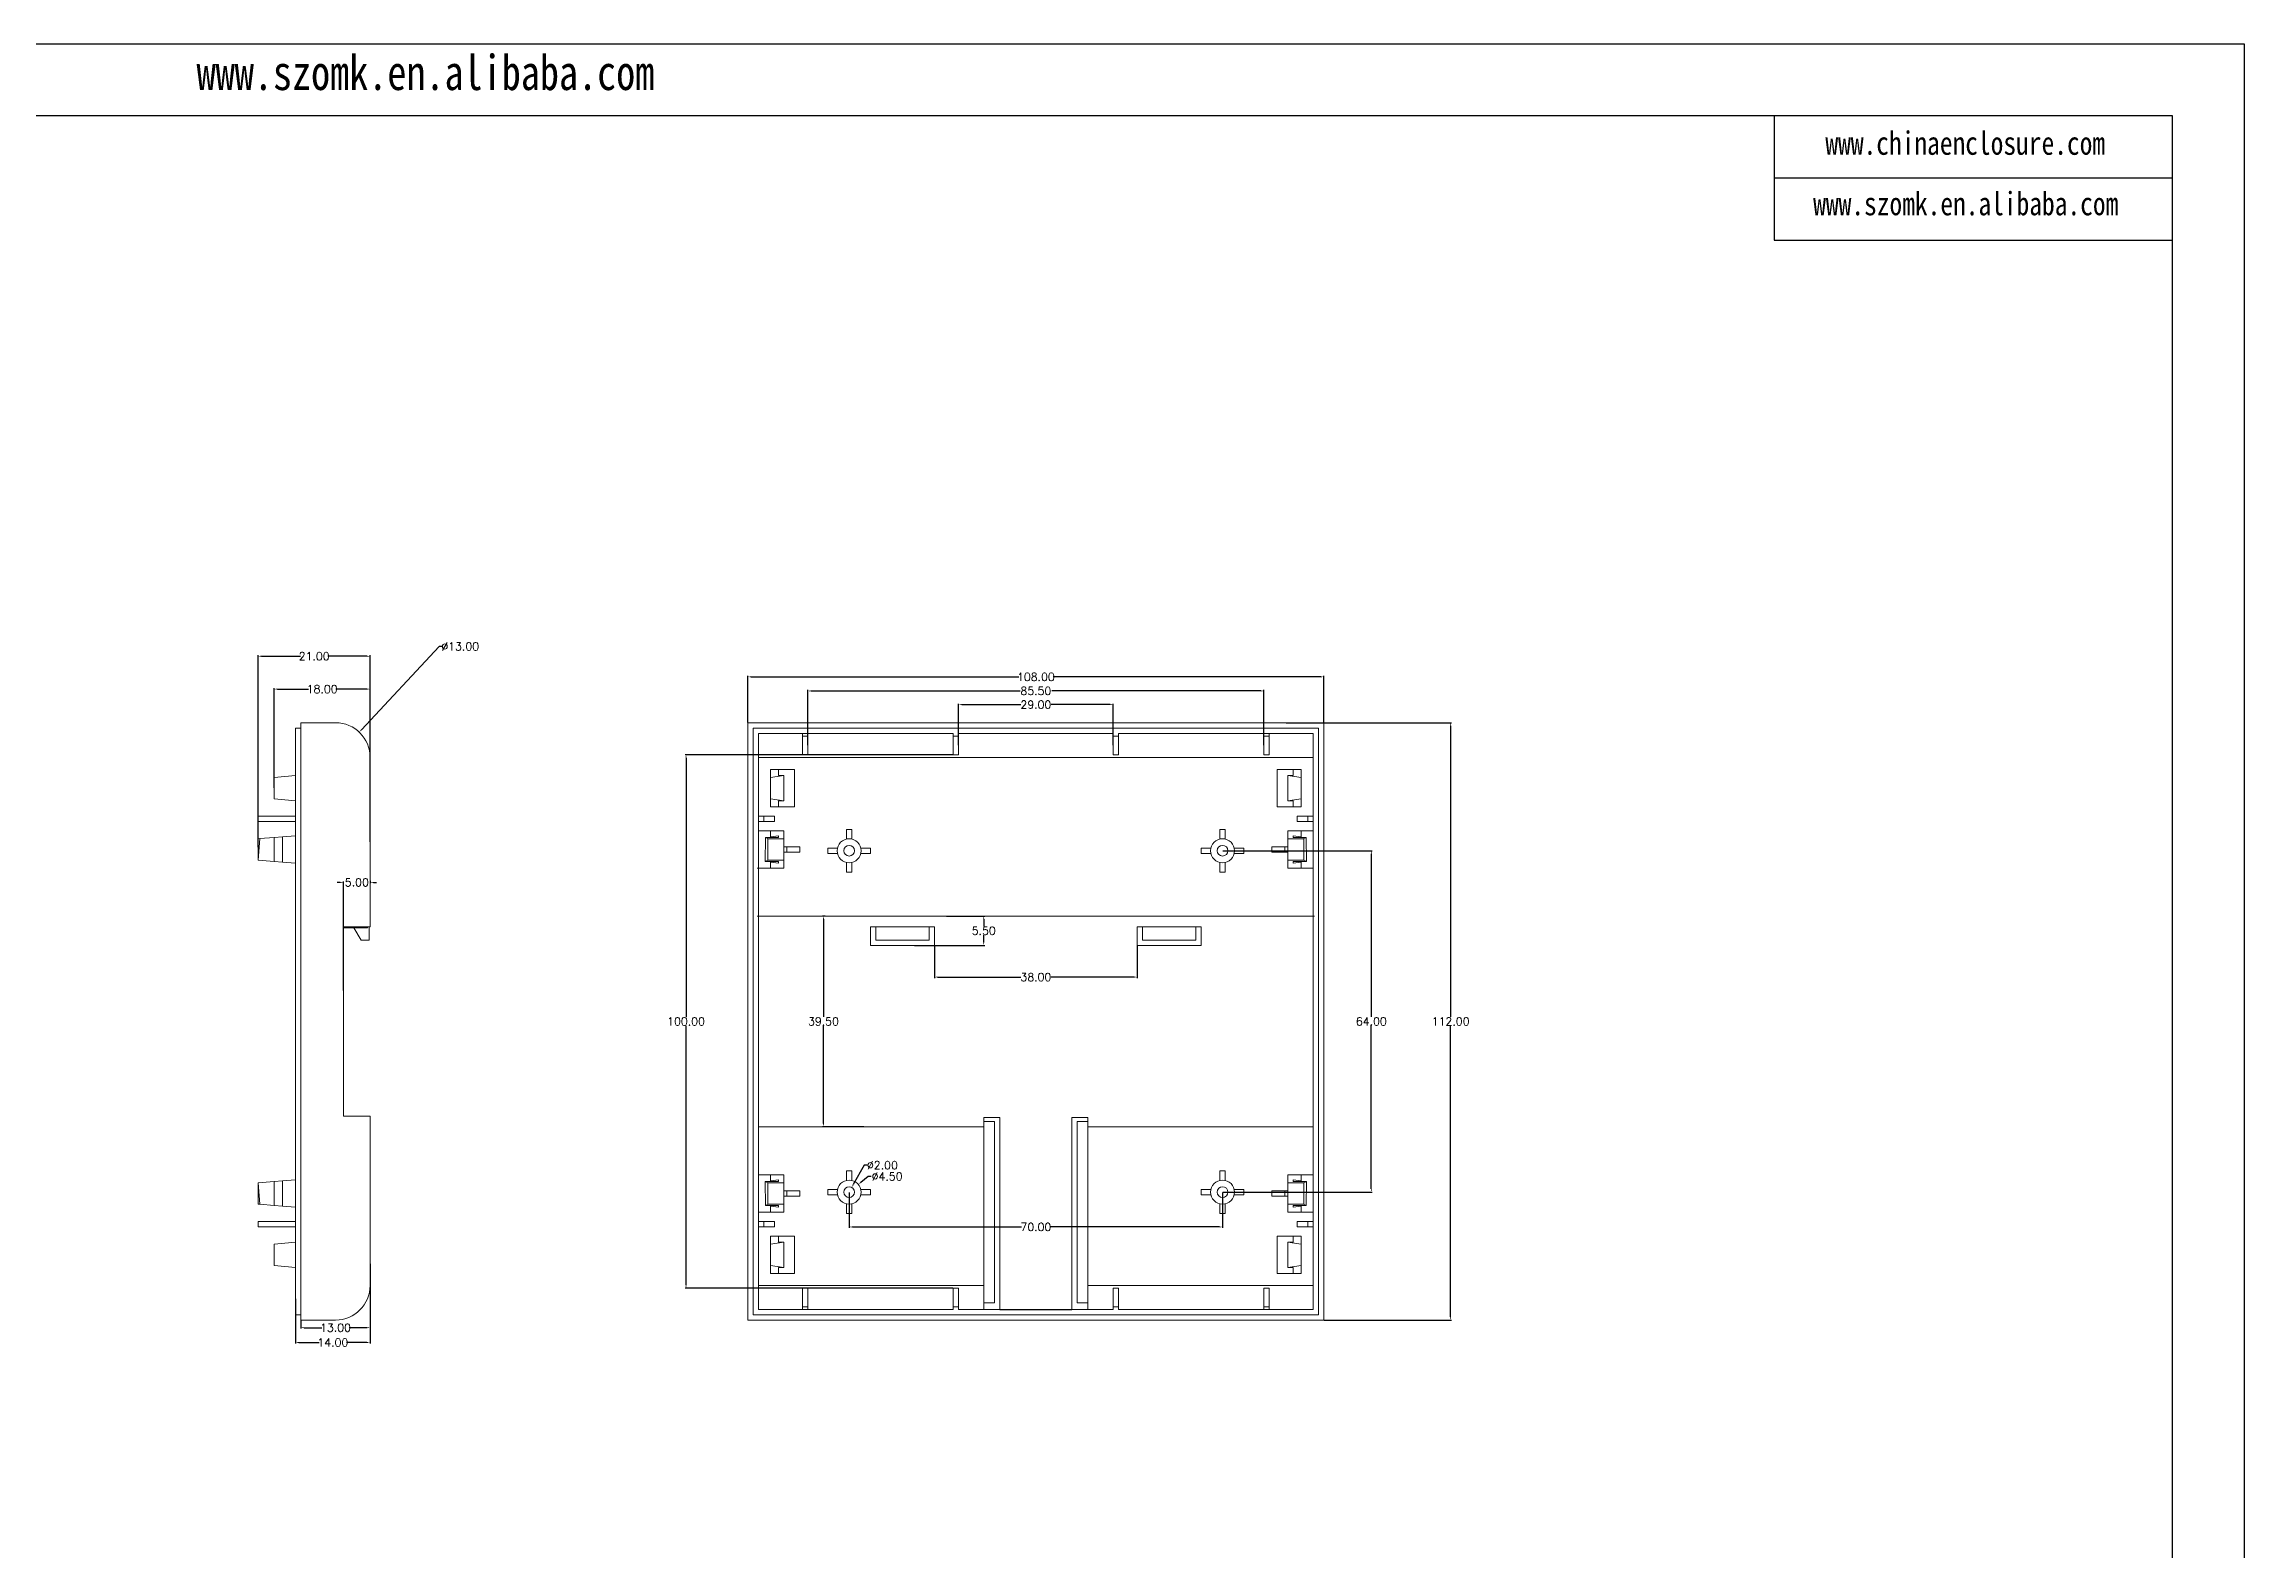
# Model space of a CAD drawing. Header units: inches. Extents: x 1153 to 3231, y 573 to 1137.
# Drawn here: x 1538.7 to 1951.1, y 855.1 to 1137.3 of the extents above; entities that cross this region are included whole.
import ezdxf

# ---------------------------------------------------------------- set-up
doc = ezdxf.new("R2010")
doc.units = ezdxf.units.IN
doc.layers.add('文字', color=81, linetype='Continuous')
doc.styles.get("Standard").update_dxf_attribs({"font": 'txt', "bigfont": 'gbcbig.shx'})
doc.styles.add('宋体', font='', dxfattribs={"width": 0.8, "height": 3.5})
doc.styles.get('宋体').set_extended_font_data('SimSun')
doc.dimstyles.new('2', dxfattribs={"dimtxt": 1.5, "dimasz": 0.6, "dimexe": 0.18, "dimexo": 0.0625, "dimgap": 0.09, "dimtad": 0, "dimtih": 1, "dimtoh": 1, "dimzin": 0, "dimdsep": 46, "dimtxsty": 'Standard', "dimcen": 0, "dimadec": 0, "dimazin": 2, "dimtfac": 1, "dimtofl": 0, "dimtmove": 0, "dimatfit": 3, "dimfxl": 1, "dimtolj": 1, "dimtzin": 0, "dimarcsym": 0})

# ---------------------------------------------------------------- blocks, each defined once
blk = doc.blocks.new('*D169')
at = {"color": 0, "lineweight": -2, "transparency": 16777216}
for p, q in [((1599.81, 908.58), (1599.81, 893.67)), ((1585.81, 902.06), (1585.81, 893.67)), ((1586.41, 893.85), (1590.22, 893.85)), ((1599.21, 893.85), (1595.4, 893.85))]:
    blk.add_line(p, q, dxfattribs=at)
at = {"color": 0, "transparency": 16777216}
for points in [[(1586.41, 893.95), (1586.41, 893.75), (1585.81, 893.85)], [(1599.21, 893.95), (1599.21, 893.75), (1599.81, 893.85)]]:
    blk.add_solid(points, dxfattribs=at)
at = {"layer": 'Defpoints', "color": 0, "transparency": 16777216}
for p in [(1599.81, 908.64), (1585.81, 902.12), (1599.81, 893.85)]:
    blk.add_point(p, dxfattribs=at)
at = {"color": 0, "transparency": 16777216, "insert": (1592.81, 893.85), "char_height": 1.5, "attachment_point": 5}
blk.add_mtext('\\A1;14.00', dxfattribs=at)
blk = doc.blocks.new('*D170')
at = {"color": 0, "lineweight": -2, "transparency": 16777216}
for p, q in [((1599.81, 907.82), (1599.81, 896.45)), ((1586.81, 897.99), (1586.81, 896.45)), ((1587.41, 896.63), (1590.72, 896.63)), ((1599.21, 896.63), (1595.9, 896.63))]:
    blk.add_line(p, q, dxfattribs=at)
at = {"color": 0, "transparency": 16777216}
for points in [[(1587.41, 896.73), (1587.41, 896.53), (1586.81, 896.63)], [(1599.21, 896.73), (1599.21, 896.53), (1599.81, 896.63)]]:
    blk.add_solid(points, dxfattribs=at)
at = {"layer": 'Defpoints', "color": 0, "transparency": 16777216}
for p in [(1599.81, 907.88), (1586.81, 898.05), (1599.81, 896.63)]:
    blk.add_point(p, dxfattribs=at)
at = {"color": 0, "transparency": 16777216, "insert": (1593.31, 896.63), "char_height": 1.5, "attachment_point": 5}
blk.add_mtext('\\A1;13.00', dxfattribs=at)
blk = doc.blocks.new('*D171')
at = {"color": 0, "lineweight": -2, "transparency": 16777216}
for p, q in [((1612.75, 1024.35), (1598.16, 1008.74)), ((1613.35, 1024.35), (1612.75, 1024.35))]:
    blk.add_line(p, q, dxfattribs=at)
at = {"color": 0, "transparency": 16777216}
blk.add_solid([(1598.08, 1008.8), (1598.23, 1008.67), (1597.75, 1008.3)], dxfattribs=at)
at = {"layer": 'Defpoints', "color": 0, "transparency": 16777216}
for p in [(1597.75, 1008.3), (1588.87, 998.8)]:
    blk.add_point(p, dxfattribs=at)
at = {"color": 0, "transparency": 16777216, "insert": (1616.69, 1024.35), "char_height": 1.5, "attachment_point": 5}
blk.add_mtext('\\A1;∅13.00', dxfattribs=at)
blk = doc.blocks.new('*D172')
at = {"color": 0, "lineweight": -2, "transparency": 16777216}
for p, q in [((1594.21, 980.12), (1593.61, 980.12)), ((1594.81, 959.83), (1594.81, 980.3)), ((1599.81, 980.43), (1599.81, 979.94)), ((1600.41, 980.12), (1601.01, 980.12))]:
    blk.add_line(p, q, dxfattribs=at)
at = {"color": 0, "transparency": 16777216}
for points in [[(1594.21, 980.22), (1594.21, 980.02), (1594.81, 980.12)], [(1600.41, 980.22), (1600.41, 980.02), (1599.81, 980.12)]]:
    blk.add_solid(points, dxfattribs=at)
at = {"layer": 'Defpoints', "color": 0, "transparency": 16777216}
for p in [(1594.81, 980.12), (1599.81, 980.49), (1594.81, 959.77)]:
    blk.add_point(p, dxfattribs=at)
at = {"color": 0, "transparency": 16777216, "insert": (1597.31, 980.12), "char_height": 1.5, "attachment_point": 5}
blk.add_mtext('\\A1;5.00', dxfattribs=at)
blk = doc.blocks.new('*D173')
at = {"color": 0, "lineweight": -2, "transparency": 16777216}
for p, q in [((1581.81, 997.86), (1581.81, 1016.54)), ((1582.41, 1016.36), (1588.22, 1016.36)), ((1599.21, 1016.36), (1593.4, 1016.36)), ((1599.81, 995.89), (1599.81, 1016.54))]:
    blk.add_line(p, q, dxfattribs=at)
at = {"color": 0, "transparency": 16777216}
for points in [[(1582.41, 1016.46), (1582.41, 1016.26), (1581.81, 1016.36)], [(1599.21, 1016.46), (1599.21, 1016.26), (1599.81, 1016.36)]]:
    blk.add_solid(points, dxfattribs=at)
at = {"layer": 'Defpoints', "color": 0, "transparency": 16777216}
for p in [(1581.81, 1016.36), (1581.81, 997.8), (1599.81, 995.82)]:
    blk.add_point(p, dxfattribs=at)
at = {"color": 0, "transparency": 16777216, "insert": (1590.81, 1016.36), "char_height": 1.5, "attachment_point": 5}
blk.add_mtext('\\A1;18.00', dxfattribs=at)
blk = doc.blocks.new('*D174')
at = {"color": 0, "lineweight": -2, "transparency": 16777216}
for p, q in [((1578.81, 986.7), (1578.81, 1022.7)), ((1579.41, 1022.52), (1586.72, 1022.52)), ((1599.21, 1022.52), (1591.9, 1022.52)), ((1599.81, 987.74), (1599.81, 1022.7))]:
    blk.add_line(p, q, dxfattribs=at)
at = {"color": 0, "transparency": 16777216}
for points in [[(1579.41, 1022.62), (1579.41, 1022.42), (1578.81, 1022.52)], [(1599.21, 1022.62), (1599.21, 1022.42), (1599.81, 1022.52)]]:
    blk.add_solid(points, dxfattribs=at)
at = {"layer": 'Defpoints', "color": 0, "transparency": 16777216}
for p in [(1578.81, 1022.52), (1578.81, 986.63), (1599.81, 987.67)]:
    blk.add_point(p, dxfattribs=at)
at = {"color": 0, "transparency": 16777216, "insert": (1589.31, 1022.52), "char_height": 1.5, "attachment_point": 5}
blk.add_mtext('\\A1;21.00', dxfattribs=at)
blk = doc.blocks.new('*D310')
at = {"color": 0, "lineweight": -2}
for p, q in [((1670.6, 1010.11), (1670.6, 1018.83)), ((1671.2, 1018.65), (1721.38, 1018.65)), ((1778, 1018.65), (1727.81, 1018.65)), ((1778.6, 1010.11), (1778.6, 1018.83))]:
    blk.add_line(p, q, dxfattribs=at)
at = {"color": 0}
for points in [[(1671.2, 1018.75), (1671.2, 1018.55), (1670.6, 1018.65)], [(1778, 1018.75), (1778, 1018.55), (1778.6, 1018.65)]]:
    blk.add_solid(points, dxfattribs=at)
at = {"layer": 'Defpoints', "color": 0}
for p in [(1778.6, 1018.65), (1670.6, 1010.05), (1778.6, 1010.05)]:
    blk.add_point(p, dxfattribs=at)
at = {"color": 0, "insert": (1724.6, 1018.65), "char_height": 1.5, "attachment_point": 5}
blk.add_mtext('\\A1;108.00', dxfattribs=at)
blk = doc.blocks.new('*D311')
at = {"color": 0, "lineweight": -2}
for p, q in [((1771.49, 1010.05), (1802.53, 1010.05)), ((1802.35, 1009.45), (1802.35, 954.89)), ((1802.35, 898.65), (1802.35, 953.21)), ((1778.66, 898.05), (1802.53, 898.05))]:
    blk.add_line(p, q, dxfattribs=at)
at = {"color": 0}
for points in [[(1802.25, 1009.45), (1802.45, 1009.45), (1802.35, 1010.05)], [(1802.25, 898.65), (1802.45, 898.65), (1802.35, 898.05)]]:
    blk.add_solid(points, dxfattribs=at)
at = {"layer": 'Defpoints', "color": 0}
for p in [(1771.43, 1010.05), (1778.6, 898.05), (1802.35, 898.05)]:
    blk.add_point(p, dxfattribs=at)
at = {"color": 0, "insert": (1802.35, 954.05), "char_height": 1.5, "attachment_point": 5}
blk.add_mtext('\\A1;112.00', dxfattribs=at)
blk = doc.blocks.new('*D312')
at = {"color": 0, "lineweight": -2}
for p, q in [((1759.66, 986.05), (1787.66, 986.05)), ((1787.48, 985.45), (1787.48, 954.89)), ((1787.48, 922.65), (1787.48, 953.21)), ((1759.66, 922.05), (1787.66, 922.05))]:
    blk.add_line(p, q, dxfattribs=at)
at = {"color": 0}
for points in [[(1787.38, 985.45), (1787.58, 985.45), (1787.48, 986.05)], [(1787.38, 922.65), (1787.58, 922.65), (1787.48, 922.05)]]:
    blk.add_solid(points, dxfattribs=at)
at = {"layer": 'Defpoints', "color": 0}
for p in [(1759.6, 986.05), (1787.48, 986.05), (1759.6, 922.05)]:
    blk.add_point(p, dxfattribs=at)
at = {"color": 0, "insert": (1787.48, 954.05), "char_height": 1.5, "attachment_point": 5}
blk.add_mtext('\\A1;64.00', dxfattribs=at)
blk = doc.blocks.new('*D313')
at = {"color": 0, "lineweight": -2}
for p, q in [((1689.6, 921.99), (1689.6, 915.33)), ((1759.6, 921.99), (1759.6, 915.33)), ((1690.2, 915.51), (1721.88, 915.51)), ((1759, 915.51), (1727.31, 915.51))]:
    blk.add_line(p, q, dxfattribs=at)
at = {"color": 0}
for points in [[(1690.2, 915.61), (1690.2, 915.41), (1689.6, 915.51)], [(1759, 915.61), (1759, 915.41), (1759.6, 915.51)]]:
    blk.add_solid(points, dxfattribs=at)
at = {"layer": 'Defpoints', "color": 0}
for p in [(1689.6, 922.05), (1759.6, 922.05), (1759.6, 915.51)]:
    blk.add_point(p, dxfattribs=at)
at = {"color": 0, "insert": (1724.6, 915.51), "char_height": 1.5, "attachment_point": 5}
blk.add_mtext('\\A1;70.00', dxfattribs=at)
blk = doc.blocks.new('*D314')
at = {"color": 0, "lineweight": -2}
for p, q in [((1693.15, 924.99), (1691.79, 923.87)), ((1693.75, 924.99), (1693.15, 924.99))]:
    blk.add_line(p, q, dxfattribs=at)
at = {"color": 0}
blk.add_solid([(1691.73, 923.94), (1691.86, 923.79), (1691.33, 923.48)], dxfattribs=at)
at = {"layer": 'Defpoints', "color": 0}
for p in [(1687.86, 920.62), (1691.33, 923.48)]:
    blk.add_point(p, dxfattribs=at)
at = {"color": 0, "insert": (1696.71, 924.99), "char_height": 1.5, "attachment_point": 5}
blk.add_mtext('\\A1;∅4.50', dxfattribs=at)
blk = doc.blocks.new('*D315')
at = {"color": 0, "lineweight": -2}
for p, q in [((1692.39, 927.09), (1690.37, 923.45)), ((1692.99, 927.09), (1692.39, 927.09))]:
    blk.add_line(p, q, dxfattribs=at)
at = {"color": 0}
blk.add_solid([(1690.28, 923.5), (1690.46, 923.4), (1690.08, 922.92)], dxfattribs=at)
at = {"layer": 'Defpoints', "color": 0}
for p in [(1689.11, 921.18), (1690.08, 922.92)]:
    blk.add_point(p, dxfattribs=at)
at = {"color": 0, "insert": (1695.83, 927.09), "char_height": 1.5, "attachment_point": 5}
blk.add_mtext('\\A1;∅2.00', dxfattribs=at)
blk = doc.blocks.new('*D316')
at = {"color": 0, "lineweight": -2}
for p, q in [((1685.09, 973.8), (1684.6, 973.8)), ((1684.78, 973.2), (1684.78, 954.89)), ((1684.78, 934.9), (1684.78, 953.21)), ((1692.33, 934.3), (1684.6, 934.3))]:
    blk.add_line(p, q, dxfattribs=at)
at = {"color": 0}
for points in [[(1684.68, 973.2), (1684.88, 973.2), (1684.78, 973.8)], [(1684.68, 934.9), (1684.88, 934.9), (1684.78, 934.3)]]:
    blk.add_solid(points, dxfattribs=at)
at = {"layer": 'Defpoints', "color": 0}
for p in [(1684.78, 973.8), (1685.16, 973.8), (1692.39, 934.3)]:
    blk.add_point(p, dxfattribs=at)
at = {"color": 0, "insert": (1684.78, 954.05), "char_height": 1.5, "attachment_point": 5}
blk.add_mtext('\\A1;39.50', dxfattribs=at)
blk = doc.blocks.new('*D317')
at = {"color": 0, "lineweight": -2}
for p, q in [((1705.6, 968.24), (1705.6, 962.18)), ((1743.6, 968.24), (1743.6, 962.18)), ((1706.2, 962.36), (1721.76, 962.36)), ((1743, 962.36), (1727.44, 962.36))]:
    blk.add_line(p, q, dxfattribs=at)
at = {"color": 0}
for points in [[(1706.2, 962.46), (1706.2, 962.26), (1705.6, 962.36)], [(1743, 962.46), (1743, 962.26), (1743.6, 962.36)]]:
    blk.add_solid(points, dxfattribs=at)
at = {"layer": 'Defpoints', "color": 0}
for p in [(1705.6, 968.3), (1743.6, 968.3), (1743.6, 962.36)]:
    blk.add_point(p, dxfattribs=at)
at = {"color": 0, "insert": (1724.6, 962.36), "char_height": 1.5, "attachment_point": 5}
blk.add_mtext('\\A1;38.00', dxfattribs=at)
blk = doc.blocks.new('*D318')
at = {"color": 0, "lineweight": -2}
for p, q in [((1707.85, 973.8), (1715, 973.8)), ((1714.82, 973.2), (1714.82, 971.89)), ((1714.82, 968.9), (1714.82, 970.21)), ((1701.85, 968.3), (1715, 968.3))]:
    blk.add_line(p, q, dxfattribs=at)
at = {"color": 0}
for points in [[(1714.72, 973.2), (1714.92, 973.2), (1714.82, 973.8)], [(1714.72, 968.9), (1714.92, 968.9), (1714.82, 968.3)]]:
    blk.add_solid(points, dxfattribs=at)
at = {"layer": 'Defpoints', "color": 0}
for p in [(1707.79, 973.8), (1714.82, 973.8), (1701.79, 968.3)]:
    blk.add_point(p, dxfattribs=at)
at = {"color": 0, "insert": (1714.82, 971.05), "char_height": 1.5, "attachment_point": 5}
blk.add_mtext('\\A1;5.50', dxfattribs=at)
blk = doc.blocks.new('*D319')
at = {"color": 0, "lineweight": -2}
for p, q in [((1710.1, 1005.86), (1710.1, 1013.62)), ((1710.7, 1013.44), (1721.76, 1013.44)), ((1738.5, 1013.44), (1727.44, 1013.44)), ((1739.1, 1005.86), (1739.1, 1013.62))]:
    blk.add_line(p, q, dxfattribs=at)
at = {"color": 0}
for points in [[(1710.7, 1013.54), (1710.7, 1013.34), (1710.1, 1013.44)], [(1738.5, 1013.54), (1738.5, 1013.34), (1739.1, 1013.44)]]:
    blk.add_solid(points, dxfattribs=at)
at = {"layer": 'Defpoints', "color": 0}
for p in [(1739.1, 1013.44), (1710.1, 1005.8), (1739.1, 1005.8)]:
    blk.add_point(p, dxfattribs=at)
at = {"color": 0, "insert": (1724.6, 1013.44), "char_height": 1.5, "attachment_point": 5}
blk.add_mtext('\\A1;29.00', dxfattribs=at)
blk = doc.blocks.new('*D320')
at = {"color": 0, "lineweight": -2}
for p, q in [((1681.85, 1005.86), (1681.85, 1016.19)), ((1682.45, 1016.01), (1721.63, 1016.01)), ((1766.75, 1016.01), (1727.56, 1016.01)), ((1767.35, 1005.86), (1767.35, 1016.19))]:
    blk.add_line(p, q, dxfattribs=at)
at = {"color": 0}
for points in [[(1682.45, 1016.11), (1682.45, 1015.91), (1681.85, 1016.01)], [(1766.75, 1016.11), (1766.75, 1015.91), (1767.35, 1016.01)]]:
    blk.add_solid(points, dxfattribs=at)
at = {"layer": 'Defpoints', "color": 0}
for p in [(1767.35, 1016.01), (1681.85, 1005.8), (1767.35, 1005.8)]:
    blk.add_point(p, dxfattribs=at)
at = {"color": 0, "insert": (1724.6, 1016.01), "char_height": 1.5, "attachment_point": 5}
blk.add_mtext('\\A1;85.50', dxfattribs=at)
blk = doc.blocks.new('*D321')
at = {"color": 0, "lineweight": -2}
for p, q in [((1709.03, 1004.05), (1658.84, 1004.05)), ((1659.02, 1003.45), (1659.02, 954.89)), ((1659.02, 904.65), (1659.02, 953.21)), ((1709.03, 904.05), (1658.84, 904.05))]:
    blk.add_line(p, q, dxfattribs=at)
at = {"color": 0}
for points in [[(1658.92, 1003.45), (1659.12, 1003.45), (1659.02, 1004.05)], [(1658.92, 904.65), (1659.12, 904.65), (1659.02, 904.05)]]:
    blk.add_solid(points, dxfattribs=at)
at = {"layer": 'Defpoints', "color": 0}
for p in [(1659.02, 1004.05), (1709.1, 1004.05), (1709.1, 904.05)]:
    blk.add_point(p, dxfattribs=at)
at = {"color": 0, "insert": (1659.02, 954.05), "char_height": 1.5, "attachment_point": 5}
blk.add_mtext('\\A1;100.00', dxfattribs=at)

msp = doc.modelspace()

# ---------------------------------------------------------------- linework, layer by layer
for p, q in [((1152.911, 1137.308), (1951.065, 1137.308)), ((1951.065, 1137.308), (1951.065, 572.957)), ((1173.564, 1123.871), (1937.628, 1123.871)), ((1862.978, 1123.871), (1862.978, 1100.543)), ((1937.628, 1123.871), (1937.628, 586.394)), ((1862.978, 1112.207), (1937.628, 1112.207)), ((1862.978, 1100.543), (1937.628, 1100.543)), ((1717.859, 900.05), (1731.333, 900.05))]:
    msp.add_line(p, q)
at = {"color": 7, "linetype": 'Continuous', "lineweight": 15}
for p, q in [((1586.807, 1009.05), (1585.807, 1009.05)), ((1585.807, 899.05), (1585.807, 1009.05)), ((1586.807, 898.05), (1586.807, 1010.05)), ((1593.307, 1010.05), (1586.807, 1010.05)), ((1670.596, 1010.05), (1670.596, 898.05)), ((1778.596, 1010.05), (1670.596, 1010.05)), ((1671.596, 1009.05), (1671.596, 899.05)), ((1777.596, 1009.05), (1671.596, 1009.05)), ((1672.596, 1008.05), (1709.096, 1008.05)), ((1672.596, 1008.05), (1676.346, 1008.05)), ((1672.596, 992.55), (1672.596, 1008.05)), ((1676.346, 1008.05), (1680.846, 1008.05)), ((1680.846, 1008.05), (1680.846, 1007.55)), ((1681.846, 1007.55), (1680.846, 1007.55)), ((1680.846, 1007.55), (1680.846, 1004.05)), ((1681.846, 1007.55), (1681.846, 1008.05)), ((1681.846, 1004.05), (1681.846, 1007.55)), ((1703.596, 1008.05), (1709.096, 1008.05)), ((1709.096, 1008.05), (1709.096, 1007.55)), ((1710.096, 1007.55), (1709.096, 1007.55)), ((1709.096, 1007.55), (1709.096, 1004.05)), ((1710.096, 1007.55), (1710.096, 1008.05)), ((1710.096, 1008.05), (1739.096, 1008.05)), ((1710.096, 1007.55), (1710.096, 1004.05)), ((1739.096, 1007.55), (1739.096, 1008.05)), ((1739.096, 1007.55), (1740.096, 1007.55)), ((1739.096, 1007.55), (1739.096, 1004.05)), ((1740.096, 1008.05), (1776.596, 1008.05)), ((1740.096, 1008.05), (1740.096, 1007.55)), ((1740.096, 1008.05), (1745.596, 1008.05)), ((1740.096, 1004.05), (1740.096, 1007.55)), ((1767.346, 1007.55), (1767.346, 1008.05)), ((1767.346, 1007.55), (1768.346, 1007.55)), ((1767.346, 1007.55), (1767.346, 1004.05)), ((1768.346, 1008.05), (1772.846, 1008.05)), ((1768.346, 1008.05), (1768.346, 1007.55)), ((1768.346, 1007.55), (1768.346, 1004.05)), ((1772.846, 1008.05), (1776.596, 1008.05)), ((1776.596, 1008.05), (1776.596, 992.55)), ((1777.596, 899.05), (1777.596, 1009.05)), ((1778.596, 898.05), (1778.596, 1010.05)), ((1599.807, 1003.55), (1599.807, 971.8)), ((1672.596, 1003.55), (1776.596, 1003.55)), ((1681.846, 1004.05), (1680.846, 1004.05)), ((1710.096, 1004.05), (1709.096, 1004.05)), ((1739.096, 1004.05), (1740.096, 1004.05)), ((1767.346, 1004.05), (1768.346, 1004.05)), ((1585.807, 1000.175), (1581.807, 999.8)), ((1581.807, 999.8), (1581.807, 995.8)), ((1676.346, 1001.3), (1674.846, 1001.3)), ((1674.846, 1001.3), (1674.846, 999.8)), ((1677.346, 1000.175), (1674.846, 999.8)), ((1674.846, 999.8), (1674.846, 995.8)), ((1676.346, 1000.175), (1676.346, 1001.3)), ((1679.346, 1001.3), (1676.346, 1001.3)), ((1677.346, 1000.175), (1676.346, 1000.175)), ((1677.346, 995.425), (1677.346, 1000.175)), ((1679.346, 994.3), (1679.346, 1001.3)), ((1769.846, 1001.3), (1772.846, 1001.3)), ((1769.846, 994.3), (1769.846, 1001.3)), ((1771.846, 1000.175), (1772.846, 1000.175)), ((1774.346, 999.8), (1771.846, 1000.175)), ((1771.846, 995.425), (1771.846, 1000.175)), ((1772.846, 1000.175), (1772.846, 1001.3)), ((1772.846, 1001.3), (1774.346, 1001.3)), ((1774.346, 1001.3), (1774.346, 999.8)), ((1774.346, 999.8), (1774.346, 995.8)), ((1581.807, 995.8), (1585.807, 995.425)), ((1677.346, 995.425), (1674.846, 995.8)), ((1674.846, 995.8), (1674.846, 994.3)), ((1674.846, 994.3), (1676.346, 994.3)), ((1677.346, 995.425), (1676.346, 995.425)), ((1676.346, 994.3), (1676.346, 995.425)), ((1676.346, 994.3), (1679.346, 994.3)), ((1772.846, 994.3), (1769.846, 994.3)), ((1771.846, 995.425), (1774.346, 995.8)), ((1771.846, 995.425), (1772.846, 995.425)), ((1772.846, 994.3), (1772.846, 995.425)), ((1774.346, 994.3), (1772.846, 994.3)), ((1774.346, 995.8), (1774.346, 994.3)), ((1578.807, 992.55), (1578.807, 991.55)), ((1578.807, 992.55), (1585.807, 992.55)), ((1585.807, 991.55), (1578.807, 991.55)), ((1672.596, 991.55), (1672.596, 992.55)), ((1673.596, 992.55), (1672.596, 992.55)), ((1672.596, 991.55), (1673.596, 991.55)), ((1672.596, 916.55), (1672.596, 991.55)), ((1674.846, 989.8), (1672.596, 989.8)), ((1673.596, 992.55), (1673.596, 991.55)), ((1675.596, 992.55), (1673.596, 992.55)), ((1673.596, 991.55), (1675.596, 991.55)), ((1677.346, 989.8), (1674.846, 989.8)), ((1674.846, 989.8), (1674.846, 988.663)), ((1675.596, 991.55), (1675.596, 992.55)), ((1677.346, 988.3), (1677.346, 989.8)), ((1689.096, 988.244), (1689.096, 990.05)), ((1690.096, 990.05), (1689.096, 990.05)), ((1690.096, 988.244), (1690.096, 990.05)), ((1760.096, 990.05), (1759.096, 990.05)), ((1759.096, 988.244), (1759.096, 990.05)), ((1760.096, 988.244), (1760.096, 990.05)), ((1771.846, 988.3), (1771.846, 989.8)), ((1771.846, 989.8), (1774.346, 989.8)), ((1773.596, 991.55), (1773.596, 992.55)), ((1773.596, 992.55), (1775.596, 992.55)), ((1775.596, 991.55), (1773.596, 991.55)), ((1774.346, 989.8), (1774.346, 988.663)), ((1774.346, 989.8), (1776.596, 989.8)), ((1775.596, 992.55), (1776.596, 992.55)), ((1775.596, 992.55), (1775.596, 991.55)), ((1776.596, 991.55), (1775.596, 991.55)), ((1776.596, 992.55), (1776.596, 991.55)), ((1776.596, 991.55), (1776.596, 916.55)), ((1579.125, 988.325), (1578.807, 984.3)), ((1578.807, 988.3), (1579.125, 988.325)), ((1578.807, 984.3), (1578.807, 988.3)), ((1579.125, 988.325), (1581.807, 988.537)), ((1581.807, 988.537), (1583.407, 988.663)), ((1581.807, 988.537), (1581.807, 984.063)), ((1585.807, 988.853), (1583.407, 988.663)), ((1583.407, 988.663), (1583.407, 983.937)), ((1673.846, 984.063), (1673.905, 988.537)), ((1674.346, 988.325), (1673.905, 988.537)), ((1673.905, 988.537), (1676.346, 988.537)), ((1674.346, 988.325), (1674.346, 988.3)), ((1674.346, 988.3), (1677.346, 988.3)), ((1674.346, 984.3), (1674.346, 988.3)), ((1674.846, 988.663), (1676.346, 988.853)), ((1674.846, 988.537), (1674.846, 988.663)), ((1676.346, 988.853), (1676.346, 988.537)), ((1677.346, 984.3), (1677.346, 988.3)), ((1677.918, 986.8), (1677.346, 986.8)), ((1677.346, 985.8), (1677.918, 985.8)), ((1677.918, 986.8), (1677.918, 985.8)), ((1677.918, 986.8), (1680.346, 986.8)), ((1677.918, 985.8), (1680.346, 985.8)), ((1680.346, 985.8), (1680.346, 986.8)), ((1685.596, 986.55), (1685.596, 985.55)), ((1687.402, 986.55), (1685.596, 986.55)), ((1691.79, 986.55), (1693.596, 986.55)), ((1693.596, 985.55), (1693.596, 986.55)), ((1755.596, 986.55), (1755.596, 985.55)), ((1757.402, 986.55), (1755.596, 986.55)), ((1761.79, 986.55), (1763.596, 986.55)), ((1763.596, 985.55), (1763.596, 986.55)), ((1768.846, 985.8), (1768.846, 986.8)), ((1771.275, 986.8), (1768.846, 986.8)), ((1771.275, 985.8), (1768.846, 985.8)), ((1771.275, 986.8), (1771.275, 985.8)), ((1771.275, 986.8), (1771.846, 986.8)), ((1771.846, 985.8), (1771.275, 985.8)), ((1771.846, 984.3), (1771.846, 988.3)), ((1774.846, 988.3), (1771.846, 988.3)), ((1772.846, 988.853), (1774.346, 988.663)), ((1772.846, 988.537), (1772.846, 988.853)), ((1775.288, 988.537), (1772.846, 988.537)), ((1774.346, 988.663), (1774.346, 988.537)), ((1774.846, 988.325), (1775.288, 988.537)), ((1774.846, 988.3), (1774.846, 988.325)), ((1774.846, 984.3), (1774.846, 988.3)), ((1775.288, 988.537), (1775.346, 984.063)), ((1581.807, 984.063), (1578.807, 984.3)), ((1583.407, 983.937), (1581.807, 984.063)), ((1583.407, 983.937), (1585.807, 983.747)), ((1672.346, 982.8), (1674.846, 982.8)), ((1673.846, 984.063), (1674.346, 984.3)), ((1673.846, 984.063), (1676.346, 984.063)), ((1674.346, 984.3), (1677.346, 984.3)), ((1674.846, 983.937), (1674.846, 984.063)), ((1674.846, 983.937), (1674.846, 982.8)), ((1676.346, 983.747), (1674.846, 983.937)), ((1674.846, 982.8), (1677.346, 982.8)), ((1676.346, 984.063), (1676.346, 983.747)), ((1677.346, 982.8), (1677.346, 984.3)), ((1687.402, 985.55), (1685.596, 985.55)), ((1689.096, 983.856), (1689.096, 982.05)), ((1689.096, 982.05), (1690.096, 982.05)), ((1690.096, 983.856), (1690.096, 982.05)), ((1691.79, 985.55), (1693.596, 985.55)), ((1757.402, 985.55), (1755.596, 985.55)), ((1759.096, 983.856), (1759.096, 982.05)), ((1759.096, 982.05), (1760.096, 982.05)), ((1760.096, 983.856), (1760.096, 982.05)), ((1761.79, 985.55), (1763.596, 985.55)), ((1771.846, 982.8), (1771.846, 984.3)), ((1774.846, 984.3), (1771.846, 984.3)), ((1774.346, 982.8), (1771.846, 982.8)), ((1775.346, 984.063), (1772.846, 984.063)), ((1772.846, 983.747), (1772.846, 984.063)), ((1774.346, 983.937), (1772.846, 983.747)), ((1774.346, 984.063), (1774.346, 983.937)), ((1774.346, 983.937), (1774.346, 982.8)), ((1776.596, 982.8), (1774.346, 982.8)), ((1775.346, 984.063), (1774.846, 984.3)), ((1672.346, 973.8), (1776.846, 973.8)), ((1594.807, 971.8), (1599.807, 971.8)), ((1594.807, 971.8), (1594.807, 936.3)), ((1594.807, 971.6), (1599.307, 971.6)), ((1598.107, 969.3), (1596.727, 971.6)), ((1599.607, 969.3), (1598.107, 969.3)), ((1599.307, 971.8), (1599.307, 971.6)), ((1599.607, 969.3), (1599.607, 971.8)), ((1693.596, 971.8), (1705.596, 971.8)), ((1693.596, 968.3), (1693.596, 971.8)), ((1694.596, 969.3), (1694.596, 971.8)), ((1704.596, 969.3), (1694.596, 969.3)), ((1704.596, 971.8), (1704.596, 969.3)), ((1705.596, 971.8), (1705.596, 968.3)), ((1743.596, 971.8), (1743.596, 968.3)), ((1755.596, 971.8), (1743.596, 971.8)), ((1744.596, 971.8), (1744.596, 969.3)), ((1744.596, 969.3), (1754.596, 969.3)), ((1754.596, 969.3), (1754.596, 971.8)), ((1755.596, 968.3), (1755.596, 971.8)), ((1705.596, 968.3), (1693.596, 968.3)), ((1743.596, 968.3), (1755.596, 968.3)), ((1594.807, 936.3), (1599.807, 936.3)), ((1599.807, 936.3), (1599.807, 904.55)), ((1714.859, 934.3), (1672.596, 934.3)), ((1717.859, 936.05), (1714.859, 936.05)), ((1714.859, 936.05), (1714.859, 900.05)), ((1716.833, 935.3), (1714.859, 935.3)), ((1716.833, 935.3), (1716.833, 901.3)), ((1717.859, 900.05), (1717.859, 936.05)), ((1734.333, 936.05), (1731.333, 936.05)), ((1731.333, 936.05), (1731.333, 900.05)), ((1732.333, 901.3), (1732.333, 935.3)), ((1732.333, 935.3), (1734.333, 935.3)), ((1734.333, 900.05), (1734.333, 936.05)), ((1776.596, 934.3), (1734.333, 934.3)), ((1581.807, 924.037), (1578.807, 923.8)), ((1579.125, 919.775), (1578.807, 923.8)), ((1578.807, 923.8), (1578.807, 919.8)), ((1583.407, 924.163), (1581.807, 924.037)), ((1581.807, 924.037), (1581.807, 919.563)), ((1583.407, 924.163), (1585.807, 924.353)), ((1583.407, 919.437), (1583.407, 924.163)), ((1672.596, 925.3), (1674.846, 925.3)), ((1673.905, 919.563), (1673.846, 924.037)), ((1673.846, 924.037), (1674.346, 923.8)), ((1673.846, 924.037), (1676.346, 924.037)), ((1674.346, 923.8), (1677.346, 923.8)), ((1674.346, 923.8), (1674.346, 919.8)), ((1674.846, 924.163), (1674.846, 925.3)), ((1674.846, 925.3), (1677.346, 925.3)), ((1676.346, 924.353), (1674.846, 924.163)), ((1674.846, 924.163), (1674.846, 924.037)), ((1676.346, 924.037), (1676.346, 924.353)), ((1677.346, 925.3), (1677.346, 923.8)), ((1677.346, 923.8), (1677.346, 919.8)), ((1689.096, 926.05), (1690.096, 926.05)), ((1689.096, 924.244), (1689.096, 926.05)), ((1690.096, 924.244), (1690.096, 926.05)), ((1759.096, 926.05), (1760.096, 926.05)), ((1759.096, 924.244), (1759.096, 926.05)), ((1760.096, 926.05), (1760.096, 924.244)), ((1774.346, 925.3), (1771.846, 925.3)), ((1771.846, 925.3), (1771.846, 923.8)), ((1774.846, 923.8), (1771.846, 923.8)), ((1771.846, 923.8), (1771.846, 919.8)), ((1774.346, 924.163), (1772.846, 924.353)), ((1772.846, 924.353), (1772.846, 924.037)), ((1775.346, 924.037), (1772.846, 924.037)), ((1774.346, 924.163), (1774.346, 925.3)), ((1776.596, 925.3), (1774.346, 925.3)), ((1774.346, 924.037), (1774.346, 924.163)), ((1775.346, 924.037), (1774.846, 923.8)), ((1774.846, 923.8), (1774.846, 919.8)), ((1775.346, 924.037), (1775.288, 919.563)), ((1579.125, 919.775), (1578.807, 919.8)), ((1579.125, 919.775), (1581.807, 919.563)), ((1674.346, 919.775), (1673.905, 919.563)), ((1674.346, 919.8), (1677.346, 919.8)), ((1674.346, 919.8), (1674.346, 919.775)), ((1677.346, 922.3), (1677.918, 922.3)), ((1677.918, 921.3), (1677.346, 921.3)), ((1677.346, 919.8), (1677.346, 918.3)), ((1677.918, 921.3), (1677.918, 922.3)), ((1677.918, 922.3), (1680.346, 922.3)), ((1677.918, 921.3), (1680.346, 921.3)), ((1680.346, 922.3), (1680.346, 921.3)), ((1685.596, 921.55), (1685.596, 922.55)), ((1687.402, 922.55), (1685.596, 922.55)), ((1687.402, 921.55), (1685.596, 921.55)), ((1689.096, 919.856), (1689.096, 918.05)), ((1690.096, 919.856), (1690.096, 918.05)), ((1691.79, 922.55), (1693.596, 922.55)), ((1691.79, 921.55), (1693.596, 921.55)), ((1693.596, 922.55), (1693.596, 921.55)), ((1755.596, 921.55), (1755.596, 922.55)), ((1757.402, 922.55), (1755.596, 922.55)), ((1757.402, 921.55), (1755.596, 921.55)), ((1759.096, 919.856), (1759.096, 918.05)), ((1760.096, 919.856), (1760.096, 918.05)), ((1761.79, 922.55), (1763.596, 922.55)), ((1761.79, 921.55), (1763.596, 921.55)), ((1763.596, 922.55), (1763.596, 921.55)), ((1768.846, 922.3), (1768.846, 921.3)), ((1771.275, 922.3), (1768.846, 922.3)), ((1771.275, 921.3), (1768.846, 921.3)), ((1771.275, 921.3), (1771.275, 922.3)), ((1771.846, 922.3), (1771.275, 922.3)), ((1771.275, 921.3), (1771.846, 921.3)), ((1771.846, 919.8), (1771.846, 918.3)), ((1774.846, 919.8), (1771.846, 919.8)), ((1774.846, 919.775), (1774.846, 919.8)), ((1774.846, 919.775), (1775.288, 919.563)), ((1578.807, 915.55), (1578.807, 916.55)), ((1585.807, 916.55), (1578.807, 916.55)), ((1578.807, 915.55), (1585.807, 915.55)), ((1581.807, 919.563), (1583.407, 919.437)), ((1585.807, 919.247), (1583.407, 919.437)), ((1674.846, 918.3), (1672.596, 918.3)), ((1672.596, 916.55), (1672.596, 915.55)), ((1672.596, 916.55), (1675.596, 916.55)), ((1673.596, 915.55), (1672.596, 915.55)), ((1672.596, 900.05), (1672.596, 915.55)), ((1673.596, 915.55), (1673.596, 916.55)), ((1673.596, 916.55), (1675.596, 916.55)), ((1675.596, 915.55), (1673.596, 915.55)), ((1673.905, 919.563), (1676.346, 919.563)), ((1674.846, 919.563), (1674.846, 919.437)), ((1674.846, 918.3), (1674.846, 919.437)), ((1674.846, 919.437), (1676.346, 919.247)), ((1677.346, 918.3), (1674.846, 918.3)), ((1675.596, 916.55), (1675.596, 915.55)), ((1676.346, 919.247), (1676.346, 919.563)), ((1690.096, 918.05), (1689.096, 918.05)), ((1760.096, 918.05), (1759.096, 918.05)), ((1771.846, 918.3), (1774.346, 918.3)), ((1775.288, 919.563), (1772.846, 919.563)), ((1772.846, 919.563), (1772.846, 919.247)), ((1772.846, 919.247), (1774.346, 919.437)), ((1775.596, 916.55), (1773.596, 916.55)), ((1773.596, 916.55), (1773.596, 915.55)), ((1776.596, 916.55), (1773.596, 916.55)), ((1773.596, 915.55), (1775.596, 915.55)), ((1774.346, 919.437), (1774.346, 919.563)), ((1774.346, 918.3), (1774.346, 919.437)), ((1774.346, 918.3), (1776.596, 918.3)), ((1775.596, 915.55), (1775.596, 916.55)), ((1775.596, 915.55), (1776.596, 915.55)), ((1776.596, 916.55), (1776.596, 915.55)), ((1776.596, 915.55), (1776.596, 900.05)), ((1581.807, 912.3), (1585.807, 912.675)), ((1581.807, 908.3), (1581.807, 912.3)), ((1674.846, 913.8), (1676.346, 913.8)), ((1674.846, 912.3), (1674.846, 913.8)), ((1677.346, 912.675), (1674.846, 912.3)), ((1674.846, 908.3), (1674.846, 912.3)), ((1676.346, 913.8), (1676.346, 912.675)), ((1676.346, 913.8), (1679.346, 913.8)), ((1677.346, 912.675), (1676.346, 912.675)), ((1677.346, 912.675), (1677.346, 907.925)), ((1679.346, 913.8), (1679.346, 906.8)), ((1772.846, 913.8), (1769.846, 913.8)), ((1769.846, 913.8), (1769.846, 906.8)), ((1771.846, 912.675), (1772.846, 912.675)), ((1774.346, 912.3), (1771.846, 912.675)), ((1771.846, 912.675), (1771.846, 907.925)), ((1772.846, 913.8), (1772.846, 912.675)), ((1774.346, 913.8), (1772.846, 913.8)), ((1774.346, 912.3), (1774.346, 913.8)), ((1774.346, 908.3), (1774.346, 912.3)), ((1585.807, 907.925), (1581.807, 908.3)), ((1674.846, 908.3), (1677.346, 907.925)), ((1674.846, 906.8), (1674.846, 908.3)), ((1677.346, 907.925), (1676.346, 907.925)), ((1676.346, 907.925), (1676.346, 906.8)), ((1771.846, 907.925), (1774.346, 908.3)), ((1771.846, 907.925), (1772.846, 907.925)), ((1772.846, 907.925), (1772.846, 906.8)), ((1774.346, 906.8), (1774.346, 908.3)), ((1714.859, 904.55), (1672.596, 904.55)), ((1676.346, 906.8), (1674.846, 906.8)), ((1679.346, 906.8), (1676.346, 906.8)), ((1681.846, 904.05), (1680.846, 904.05)), ((1680.846, 900.55), (1680.846, 904.05)), ((1681.846, 900.55), (1681.846, 904.05)), ((1710.096, 904.05), (1709.096, 904.05)), ((1709.096, 904.05), (1709.096, 900.55)), ((1710.096, 900.55), (1710.096, 904.05)), ((1776.596, 904.55), (1734.333, 904.55)), ((1739.096, 904.05), (1740.096, 904.05)), ((1739.096, 900.55), (1739.096, 904.05)), ((1740.096, 900.55), (1740.096, 904.05)), ((1767.346, 904.05), (1768.346, 904.05)), ((1767.346, 904.05), (1767.346, 900.55)), ((1768.346, 900.55), (1768.346, 904.05)), ((1769.846, 906.8), (1772.846, 906.8)), ((1772.846, 906.8), (1774.346, 906.8)), ((1586.807, 899.05), (1585.807, 899.05)), ((1671.596, 899.05), (1777.596, 899.05)), ((1676.596, 900.05), (1672.596, 900.05)), ((1709.096, 900.05), (1672.596, 900.05)), ((1680.846, 900.05), (1676.346, 900.05)), ((1680.846, 900.05), (1680.846, 900.55)), ((1681.846, 900.55), (1680.846, 900.55)), ((1681.846, 900.55), (1681.846, 900.05)), ((1709.096, 900.05), (1709.096, 900.55)), ((1710.096, 900.55), (1709.096, 900.55)), ((1710.096, 900.55), (1710.096, 900.05)), ((1739.096, 900.05), (1710.096, 900.05)), ((1716.833, 901.3), (1714.859, 901.3)), ((1714.859, 900.05), (1717.859, 900.05)), ((1731.333, 900.05), (1734.333, 900.05)), ((1732.333, 901.3), (1734.333, 901.3)), ((1739.096, 900.55), (1739.096, 900.05)), ((1739.096, 900.55), (1740.096, 900.55)), ((1740.096, 900.05), (1740.096, 900.55)), ((1745.596, 900.05), (1740.096, 900.05)), ((1776.596, 900.05), (1740.096, 900.05)), ((1767.346, 900.55), (1767.346, 900.05)), ((1767.346, 900.55), (1768.346, 900.55)), ((1768.346, 900.05), (1768.346, 900.55)), ((1772.846, 900.05), (1768.346, 900.05)), ((1776.596, 900.05), (1772.846, 900.05)), ((1593.307, 898.05), (1586.807, 898.05)), ((1670.596, 898.05), (1778.596, 898.05))]:
    msp.add_line(p, q, dxfattribs=at)
for centre, radius in [((1689.596, 986.05), 2.25), ((1689.596, 986.05), 1), ((1759.596, 986.05), 2.25), ((1759.596, 986.05), 1), ((1689.596, 922.05), 2.25), ((1759.596, 922.05), 2.25), ((1689.596, 922.05), 1), ((1759.596, 922.05), 1)]:
    msp.add_circle(centre, radius, dxfattribs=at)
for centre, start, end in [((1593.307, 1003.55), 0, 90), ((1593.307, 904.55), 270, 0)]:
    msp.add_arc(centre, 6.5, start, end, dxfattribs=at)

# ---------------------------------------------------------------- texts
at = {"layer": '文字', "color": 0, "attachment_point": 1, "style": '宋体'}
for s, insert, char_height, width in [('www.szomk.en.alibaba.com', (1567.276, 1135.249), 6.56916, 115.41392), ('www.chinaenclosure.com', (1872.595, 1120.916), 4.37944, 76.94262), ('www.szomk.en.alibaba.com', (1870.307, 1109.575), 4.37944, 76.94262)]:
    msp.add_mtext(s, dxfattribs=dict(at, insert=insert, char_height=char_height, width=width))

# ---------------------------------------------------------------- dimensions: what is measured, and where the dimension line sits
for base, p1, p2, picture, middle in [((1578.807, 1022.518), (1599.807, 987.675), (1578.807, 986.634), '*D174', (1589.307, 1022.518)), ((1778.596, 1018.65), (1670.596, 1010.05), (1778.596, 1010.05), '*D310', (1724.596, 1018.65)), ((1581.807, 1016.358), (1599.807, 995.824), (1581.807, 997.8), '*D173', (1590.807, 1016.358)), ((1767.346, 1016.012), (1681.846, 1005.8), (1767.346, 1005.8), '*D320', (1724.596, 1016.012)), ((1739.096, 1013.44), (1710.096, 1005.8), (1739.096, 1005.8), '*D319', (1724.596, 1013.44)), ((1594.807, 980.116), (1599.807, 980.49), (1594.807, 959.769), '*D172', (1597.307, 980.116)), ((1743.596, 962.361), (1705.596, 968.3), (1743.596, 968.3), '*D317', (1724.596, 962.361)), ((1759.596, 915.51), (1689.596, 922.05), (1759.596, 922.05), '*D313', (1724.596, 915.51)), ((1599.807, 896.626), (1586.807, 898.05), (1599.807, 907.885), '*D170', (1593.307, 896.626))]:
    dim = msp.add_linear_dim(base=base, p1=p1, p2=p2, dimstyle='2')
    dim.commit()
    dim.dimension.update_dxf_attribs({"geometry": picture, "text_midpoint": middle})
for p1, p2, picture, middle in [((1588.868, 998.802), (1597.747, 1008.298), '*D171', (1616.693, 1024.347)), ((1689.111, 921.175), (1690.081, 922.924), '*D315', (1695.832, 927.088)), ((1687.863, 920.615), (1691.329, 923.485), '*D314', (1696.711, 924.989))]:
    dim = msp.add_diameter_dim_2p(p1=p1, p2=p2, dimstyle='2')
    dim.commit()
    dim.dimension.update_dxf_attribs({"geometry": picture, "text_midpoint": middle, "dimtype": 163})
for base, p1, p2, picture, middle in [((1802.347, 898.05), (1771.431, 1010.05), (1778.596, 898.05), '*D311', (1802.347, 954.05)), ((1659.021, 1004.05), (1709.096, 904.05), (1709.096, 1004.05), '*D321', (1659.021, 954.05)), ((1787.479, 986.05), (1759.596, 922.05), (1759.596, 986.05), '*D312', (1787.479, 954.05)), ((1684.784, 973.8), (1692.392, 934.3), (1685.157, 973.8), '*D316', (1684.784, 954.05)), ((1714.818, 973.8), (1701.786, 968.3), (1707.786, 973.8), '*D318', (1714.818, 971.05))]:
    dim = msp.add_linear_dim(base=base, p1=p1, p2=p2, angle=90, dimstyle='2')
    dim.commit()
    dim.dimension.update_dxf_attribs({"geometry": picture, "text_midpoint": middle})
dim = msp.add_linear_dim(base=(1599.807, 893.851), p1=(1585.807, 902.119), p2=(1599.807, 908.642), dimstyle='2')
dim.commit()
dim.dimension.update_dxf_attribs({"geometry": '*D169', "text_midpoint": (1592.807, 893.851), "dimtype": 160})

doc.saveas('drawing.dxf')
